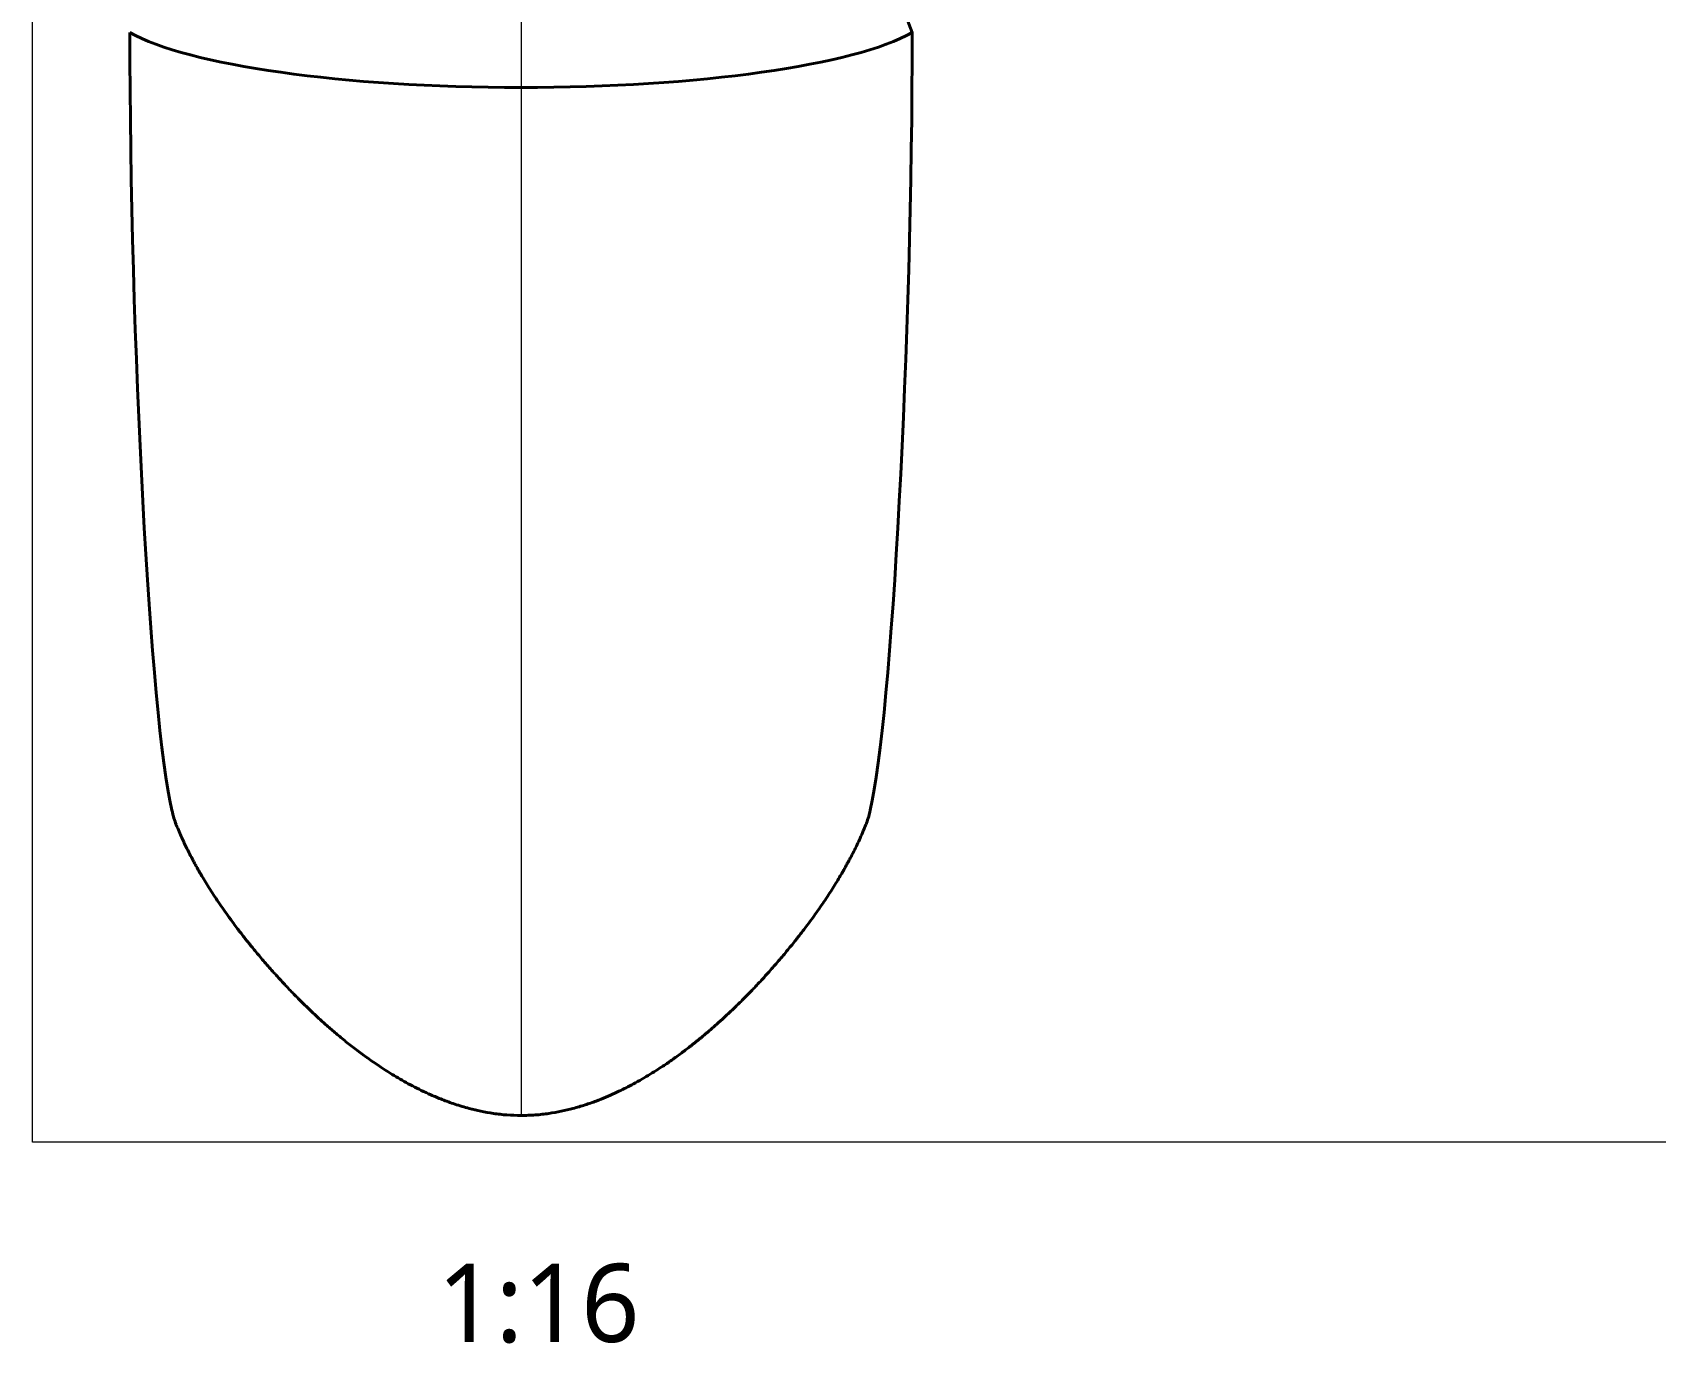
# Model space of a CAD drawing. Header units: millimetres. Extents: x 19 to 296, y 1 to 200.
# Drawn here: x 19.5 to 92.1, y 1 to 59.7 of the extents above; entities that cross this region are included whole.
import ezdxf

# ---------------------------------------------------------------- set-up
doc = ezdxf.new("R2010")
doc.units = ezdxf.units.MM
doc.header["$LTSCALE"] = 12.7
for name, color, linetype, lineweight in [('ANNOTATION_TEXT', 7, 'Continuous', 25), ('BORDER_FRAME', 7, 'Continuous', 15), ('TANGENT_LINES', 7, 'Continuous', 15), ('Visible', 7, 'Continuous', 40)]:
    doc.layers.add(name, color=color, linetype=linetype, lineweight=lineweight)
doc.styles.add('Onshape-Standard-View-Label', font='NotoSans-Regular.ttf', dxfattribs={"height": 3.5})

msp = doc.modelspace()

# ---------------------------------------------------------------- linework, layer by layer
at = {"layer": 'BORDER_FRAME'}
for p, q in [((19.474, 10), (19.474, 200)), ((296.474, 10), (19.474, 10))]:
    msp.add_line(p, q, dxfattribs=at)
at = {"layer": 'TANGENT_LINES'}
for p, q in [((41.334, 87.962), (41.334, 57.2)), ((41.334, 57.2), (41.334, 11.199))]:
    msp.add_line(p, q, dxfattribs=at)
at = {"layer": 'Visible'}
for p, q in [((47.584, 88.946), (58.834, 59.662)), ((25.902, 24.222), (25.909, 24.205)), ((56.757, 24.199), (56.767, 24.222))]:
    msp.add_line(p, q, dxfattribs=at)
at = {"layer": 'Visible', "extrusion": (0, 0, -1)}
msp.add_ellipse((41.334, 60.843), major_axis=(18.5, 0), ratio=0.19691, start_param=1.570796, end_param=2.811295, dxfattribs=at)
msp.add_ellipse((41.334, 60.843), major_axis=(18.5, 0), ratio=0.19691, start_param=1.570796, end_param=2.811295, dxfattribs=at)
at = {"layer": 'Visible'}
msp.add_ellipse((41.334, 60.843), major_axis=(-18.5, 0), ratio=0.19691, start_param=1.570796, end_param=2.811295, dxfattribs=at)
msp.add_ellipse((41.334, 60.843), major_axis=(-18.5, 0), ratio=0.19691, start_param=1.570796, end_param=2.811295, dxfattribs=at)
for points, knots in [([(23.834, 59.662), (23.834, 46.025), (24.808, 27.811), (25.838, 24.381), (25.902, 24.222)], [0, 0, 0, 0, 0.197185, 0.2103165, 0.2103165, 0.2103165, 0.2103165]), ([(58.834, 59.662), (58.834, 46.025), (57.861, 27.811), (56.831, 24.381), (56.767, 24.222)], [0, 0, 0, 0, 0.197185, 0.2103166, 0.2103166, 0.2103166, 0.2103166]), ([(25.909, 24.205), (25.951, 24.103), (26.033, 23.904), (26.156, 23.629), (26.268, 23.388), (26.388, 23.139), (26.514, 22.889), (26.644, 22.642), (26.722, 22.499), (26.775, 22.402), (26.816, 22.33), (26.864, 22.243), (26.924, 22.139), (26.991, 22.022), (27.142, 21.766), (27.321, 21.475), (27.527, 21.15), (27.744, 20.822), (27.974, 20.485), (28.211, 20.149), (28.464, 19.804), (28.646, 19.562), (28.804, 19.355), (28.938, 19.184), (29.058, 19.031), (29.196, 18.858), (29.362, 18.655), (29.533, 18.446), (29.923, 17.986), (30.322, 17.534), (30.758, 17.059), (31.163, 16.636), (31.546, 16.252), (31.891, 15.917), (32.292, 15.541), (32.689, 15.185), (33.113, 14.819), (33.557, 14.455), (34.03, 14.087), (34.513, 13.731), (35.057, 13.36), (35.387, 13.149), (35.743, 12.93), (36.102, 12.723), (36.479, 12.518), (36.871, 12.32), (37.306, 12.117), (37.81, 11.906), (38.369, 11.701), (39.01, 11.509), (39.53, 11.386), (40.1, 11.284), (40.698, 11.214), (41.12, 11.204), (41.334, 11.199)], [0, 0, 0, 0, 0.017767, 0.034745, 0.050701, 0.066931, 0.083546, 0.099948, 0.112442, 0.122555, 0.131415, 0.141162, 0.151735, 0.16308, 0.179825, 0.198229, 0.217432, 0.236914, 0.256681, 0.276734, 0.297016, 0.314112, 0.32985, 0.344234, 0.357848, 0.372429, 0.388071, 0.404219, 0.428066, 0.452628, 0.477449, 0.501291, 0.524004, 0.545503, 0.568401, 0.591139, 0.61429, 0.637829, 0.66173, 0.686078, 0.711104, 0.730608, 0.750384, 0.770418, 0.790696, 0.811211, 0.832671, 0.855525, 0.879653, 0.904954, 0.927697, 0.951125, 0.975224, 1, 1, 1, 1]), ([(41.334, 11.199), (41.549, 11.204), (41.971, 11.214), (42.57, 11.284), (43.135, 11.385), (43.657, 11.51), (44.198, 11.669), (44.687, 11.841), (45.132, 12.018), (45.524, 12.191), (45.889, 12.366), (46.216, 12.53), (46.952, 12.938), (47.598, 13.35), (48.076, 13.676), (48.522, 13.999), (48.937, 14.318), (49.337, 14.638), (49.717, 14.957), (50.081, 15.275), (50.428, 15.589), (50.779, 15.918), (51.131, 16.26), (51.518, 16.65), (51.937, 17.088), (52.365, 17.554), (52.789, 18.037), (53.005, 18.291), (53.218, 18.545), (53.409, 18.779), (53.58, 18.992), (53.693, 19.135), (53.81, 19.284), (53.945, 19.459), (54.099, 19.663), (54.33, 19.973), (54.556, 20.288), (54.777, 20.604), (54.987, 20.915), (55.186, 21.219), (55.376, 21.519), (55.539, 21.786), (55.678, 22.023), (55.743, 22.134), (55.8, 22.235), (55.847, 22.318), (55.887, 22.39), (55.932, 22.472), (56, 22.597), (56.091, 22.768), (56.191, 22.961), (56.341, 23.261), (56.473, 23.541), (56.613, 23.851), (56.708, 24.081), (56.757, 24.199)], [0, 0, 0, 0, 0.024602, 0.048531, 0.071794, 0.094377, 0.117485, 0.139708, 0.160983, 0.181239, 0.200405, 0.219047, 0.247199, 0.274636, 0.29792, 0.320648, 0.342948, 0.364962, 0.386671, 0.408057, 0.429103, 0.450424, 0.471976, 0.494765, 0.518704, 0.5436, 0.568151, 0.585941, 0.603428, 0.620547, 0.636551, 0.64963, 0.662901, 0.677272, 0.692872, 0.711996, 0.731349, 0.750446, 0.769289, 0.78788, 0.806221, 0.82369, 0.839666, 0.850689, 0.860999, 0.870549, 0.879278, 0.888565, 0.900153, 0.913654, 0.928119, 0.945875, 0.963141, 0.981048, 1, 1, 1, 1])]:
    msp.add_open_spline(points, degree=3, knots=knots, dxfattribs=at)

# ---------------------------------------------------------------- texts
at = {"layer": 'ANNOTATION_TEXT', "color": 7, "insert": (41.519, 4.563), "char_height": 3.5, "attachment_point": 2, "style": 'Onshape-Standard-View-Label'}
msp.add_mtext(' 1:16', dxfattribs=at)

doc.saveas('drawing.dxf')
